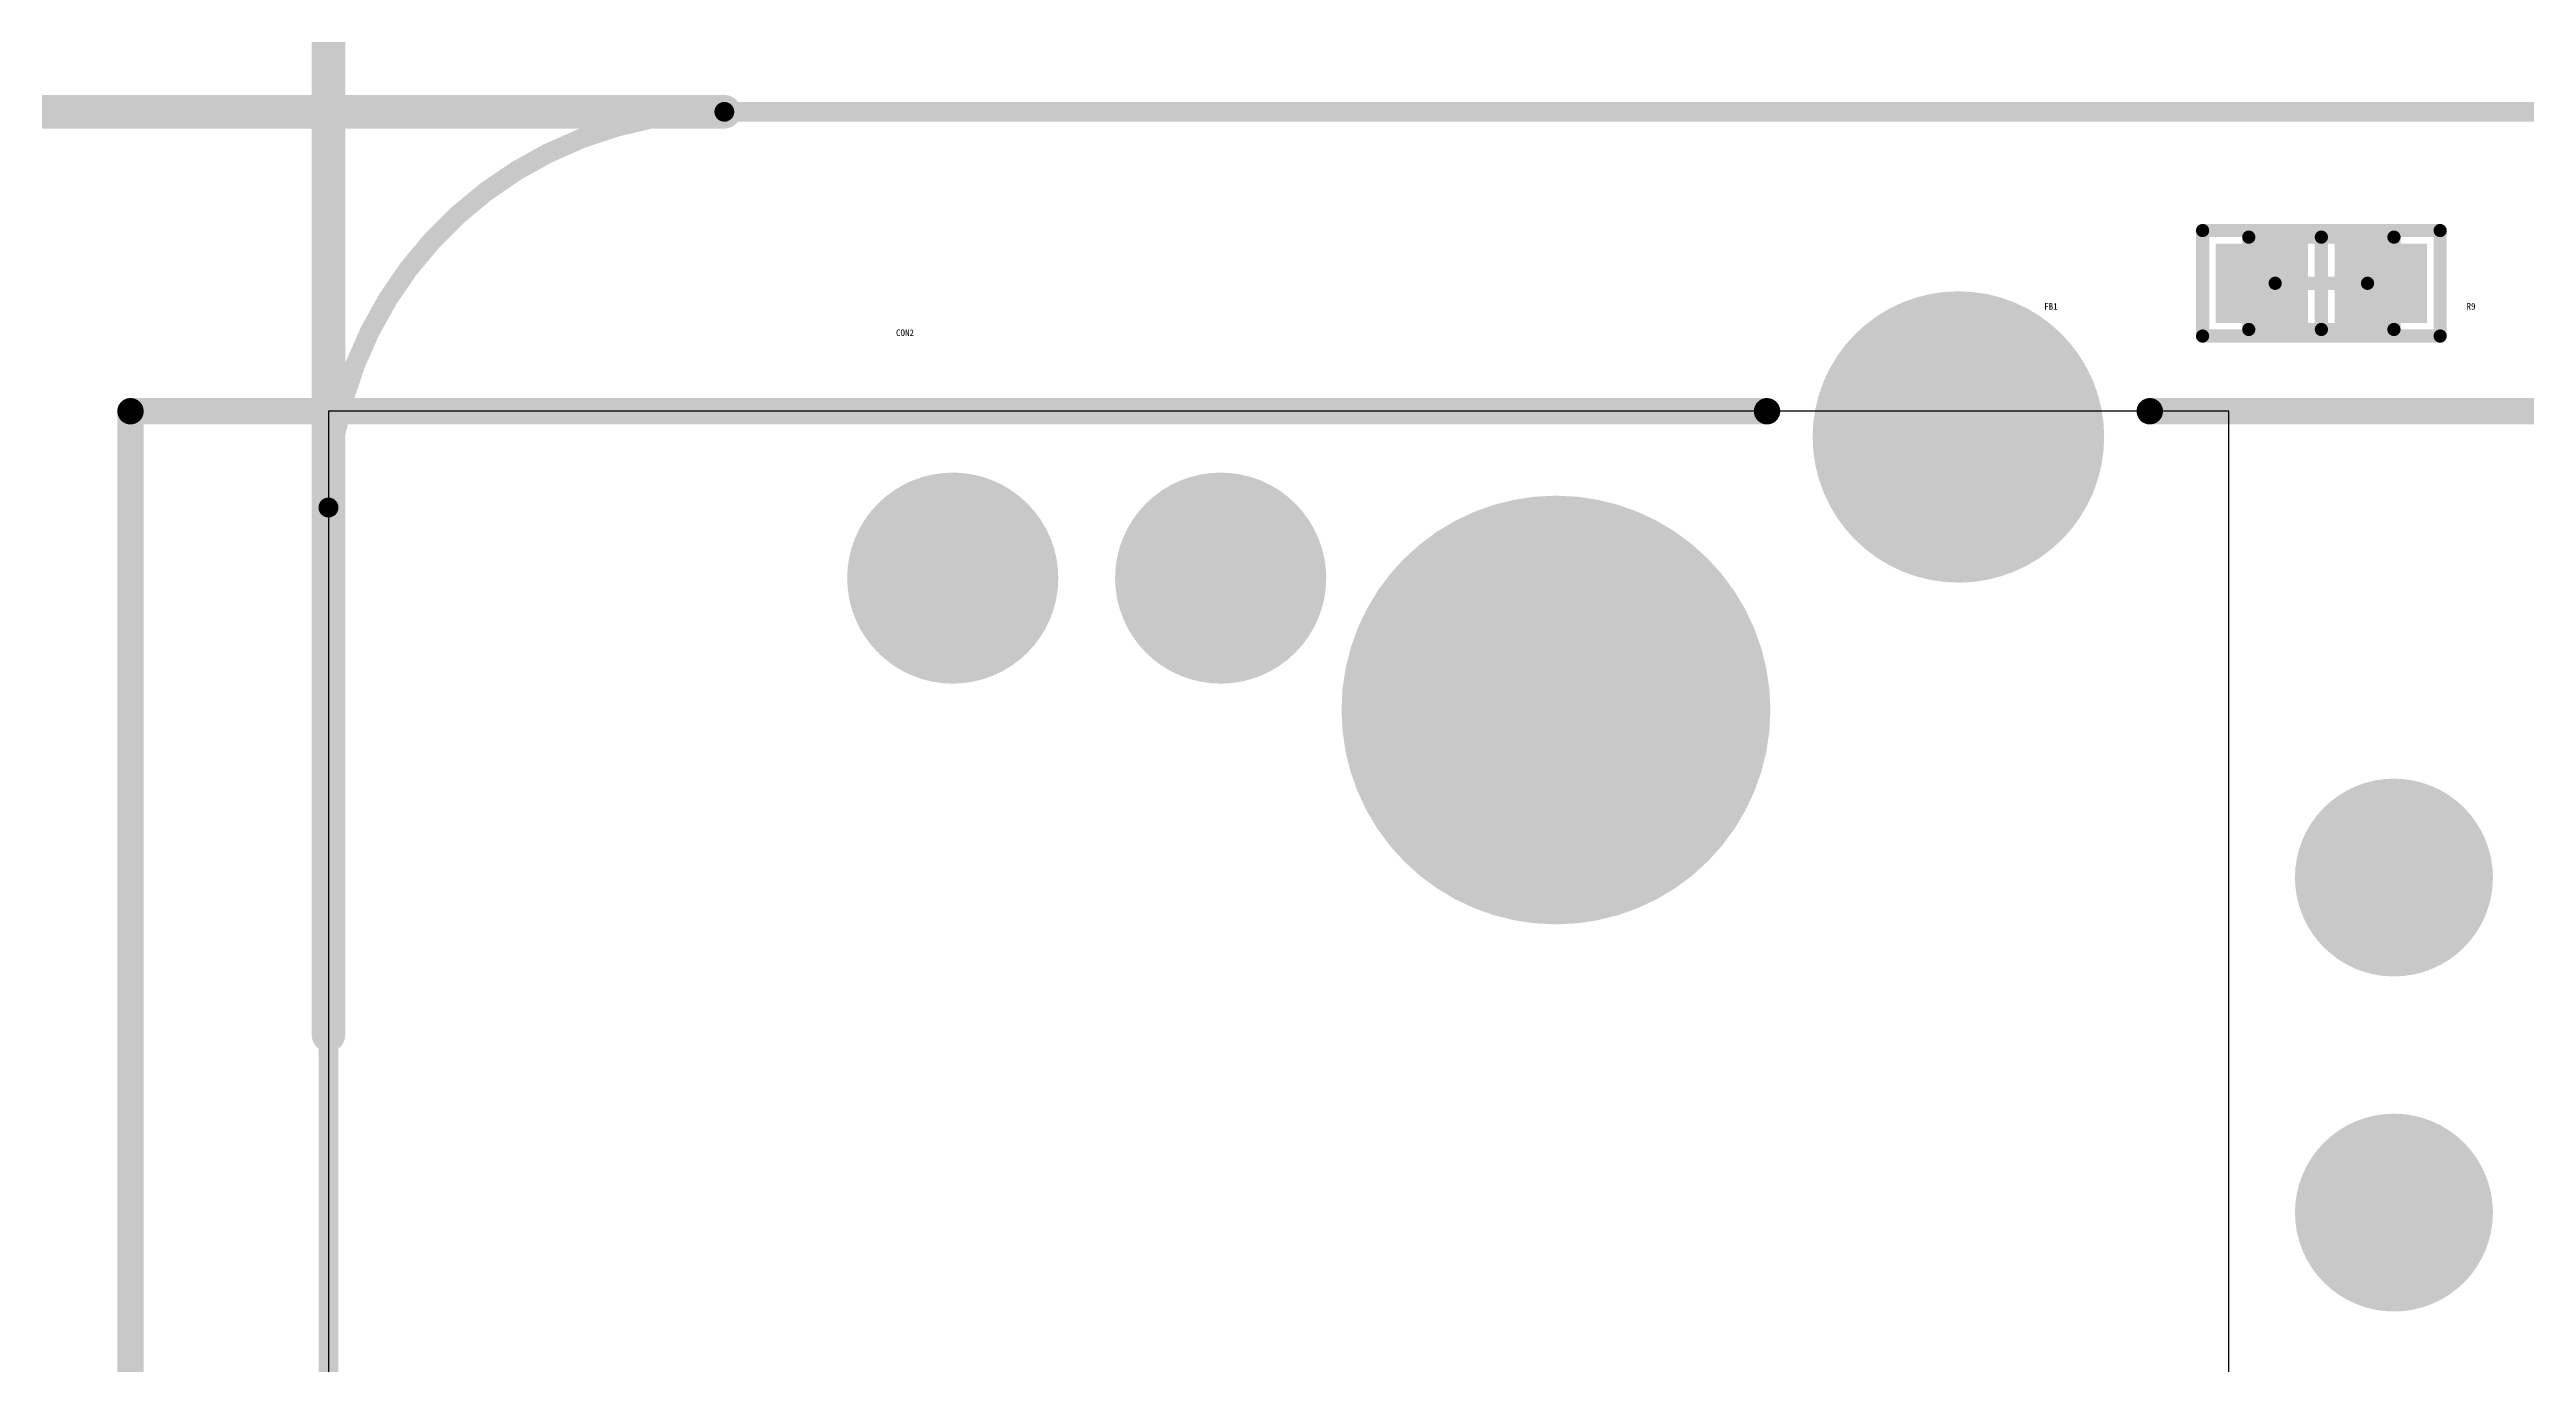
# Model space of a CAD drawing. Header units: millimetres. Extents: x 4 to 123, y 21 to 97.
# Drawn here: x 23.29 to 42.05, y 71.9 to 81.87 of the extents above; entities that cross this region are included whole.
import ezdxf

# ---------------------------------------------------------------- set-up
doc = ezdxf.new("R2010")
doc.units = ezdxf.units.MM
for name, color, linetype in [('KeepOutLayer', 6, 'Continuous'), ('Mechanical13', 56, 'Continuous'), ('Mechanical15', 56, 'Continuous'), ('Mechanical9', 56, 'Continuous'), ('MultiLayer', 9, 'Continuous'), ('TopLayer', 1, 'Continuous'), ('TopOverlay', 2, 'Continuous'), ('TopPaste', 8, 'Continuous')]:
    doc.layers.add(name, color=color, linetype=linetype)

msp = doc.modelspace()

# ---------------------------------------------------------------- linework, layer by layer
at = {"layer": 'KeepOutLayer', "const_width": 0.15}
msp.add_lwpolyline([(25.4, 78.4, -0.414214), (28.4, 81.4)], format="xyb", dxfattribs=at)
for points in [[(28.4, 81.4), (70.4, 81.4)], [(25.4, 28.4), (25.4, 78.4)]]:
    msp.add_lwpolyline(points, dxfattribs=at)
at = {"layer": 'KeepOutLayer', "const_width": 0.075}
for points in [[(28.362, 81.4, 1), (28.437, 81.4, 1)], [(28.362, 81.4, 1), (28.437, 81.4, 1)], [(25.362, 78.4, 1), (25.438, 78.4, 1)], [(25.362, 78.4, 1), (25.438, 78.4, 1)]]:
    msp.add_lwpolyline(points, format="xyb", close=True, dxfattribs=at)
at = {"layer": 'Mechanical13', "const_width": 0.1}
for points in [[(39.95, 80.45), (41.05, 80.45)], [(39.95, 79.75), (39.95, 80.45)], [(41.05, 79.75), (41.05, 80.45)], [(39.95, 79.75), (41.05, 79.75)]]:
    msp.add_lwpolyline(points, dxfattribs=at)
at = {"layer": 'Mechanical13', "const_width": 0.05}
for points in [[(39.925, 80.45, 1), (39.975, 80.45, 1)], [(39.925, 80.45, 1), (39.975, 80.45, 1)], [(41.025, 80.45, 1), (41.075, 80.45, 1)], [(41.025, 80.45, 1), (41.075, 80.45, 1)], [(39.925, 79.75, 1), (39.975, 79.75, 1)], [(39.925, 79.75, 1), (39.975, 79.75, 1)], [(41.025, 79.75, 1), (41.075, 79.75, 1)], [(41.025, 79.75, 1), (41.075, 79.75, 1)]]:
    msp.add_lwpolyline(points, format="xyb", close=True, dxfattribs=at)
at = {"layer": 'Mechanical15', "const_width": 0.1}
for points in [[(39.6, 80.5), (41.4, 80.5)], [(39.6, 79.7), (39.6, 80.5)], [(41.4, 79.7), (41.4, 80.5)], [(40.5, 79.75), (40.5, 80.45)], [(40.15, 80.1), (40.85, 80.1)], [(39.6, 79.7), (41.4, 79.7)]]:
    msp.add_lwpolyline(points, dxfattribs=at)
at = {"layer": 'Mechanical15', "const_width": 0.05}
for points in [[(39.575, 80.5, 1), (39.625, 80.5, 1)], [(39.575, 80.5, 1), (39.625, 80.5, 1)], [(41.375, 80.5, 1), (41.425, 80.5, 1)], [(41.375, 80.5, 1), (41.425, 80.5, 1)], [(40.475, 80.45, 1), (40.525, 80.45, 1)], [(40.125, 80.1, 1), (40.175, 80.1, 1)], [(40.825, 80.1, 1), (40.875, 80.1, 1)], [(40.475, 79.75, 1), (40.525, 79.75, 1)], [(39.575, 79.7, 1), (39.625, 79.7, 1)], [(39.575, 79.7, 1), (39.625, 79.7, 1)], [(41.375, 79.7, 1), (41.425, 79.7, 1)], [(41.375, 79.7, 1), (41.425, 79.7, 1)]]:
    msp.add_lwpolyline(points, format="xyb", close=True, dxfattribs=at)
at = {"layer": 'Mechanical9', "const_width": 0.254}
for points in [[(25.4, 78.729), (25.4, 95.654)], [(25.4, 74.4), (25.4, 85.654)], [(5.146, 81.4), (28.4, 81.4)]]:
    msp.add_lwpolyline(points, dxfattribs=at)
at = {"layer": 'Mechanical9', "const_width": 0.127}
for points in [[(28.337, 81.4, 1), (28.464, 81.4, 1)], [(25.337, 78.729, 1), (25.463, 78.729, 1)], [(25.337, 74.4, 1), (25.463, 74.4, 1)]]:
    msp.add_lwpolyline(points, format="xyb", close=True, dxfattribs=at)
at = {"layer": 'MultiLayer'}
for p, q in [((25.4, 79.13), (25.4, 63.17)), ((39.8, 79.13), (25.4, 79.13)), ((39.8, 63.17), (39.8, 79.13))]:
    msp.add_line(p, q, dxfattribs=at)
for points, const_width in [([(37.198, 78.935, 1), (38.302, 78.935, 1)], 1.105), ([(29.73, 77.865, 1), (30.53, 77.865, 1)], 0.8), ([(31.76, 77.865, 1), (32.56, 77.865, 1)], 0.8), ([(33.888, 76.865, 1), (35.513, 76.865, 1)], 1.625), ([(40.675, 75.595, 1), (41.425, 75.595, 1)], 0.75), ([(40.675, 73.055, 1), (41.425, 73.055, 1)], 0.75)]:
    msp.add_lwpolyline(points, format="xyb", close=True, dxfattribs=dict(at, const_width=const_width))
at = {"layer": 'TopLayer'}
for points, const_width in [([(37.198, 78.935, 1), (38.302, 78.935, 1)], 1.105), ([(29.73, 77.865, 1), (30.53, 77.865, 1)], 0.8), ([(31.76, 77.865, 1), (32.56, 77.865, 1)], 0.8), ([(33.888, 76.865, 1), (35.513, 76.865, 1)], 1.625), ([(40.675, 75.595, 1), (41.425, 75.595, 1)], 0.75), ([(40.675, 73.055, 1), (41.425, 73.055, 1)], 0.75)]:
    msp.add_lwpolyline(points, format="xyb", close=True, dxfattribs=dict(at, const_width=const_width))
for points in [[(40.4, 79.8), (40.4, 80.4), (39.7, 79.8), (39.7, 80.4)], [(41.3, 79.8), (41.3, 80.4), (40.6, 79.8), (40.6, 80.4)]]:
    msp.add_solid(points, dxfattribs=at)
at = {"layer": 'TopOverlay', "const_width": 0.2}
for points in [[(23.9, 79.13), (36.3, 79.13)], [(23.9, 63.17), (23.9, 79.13)], [(39.2, 79.13), (45.5, 79.13)]]:
    msp.add_lwpolyline(points, dxfattribs=at)
at = {"layer": 'TopOverlay', "const_width": 0.1}
for points in [[(23.85, 79.13, 1), (23.95, 79.13, 1)], [(23.85, 79.13, 1), (23.95, 79.13, 1)], [(36.25, 79.13, 1), (36.35, 79.13, 1)], [(39.15, 79.13, 1), (39.25, 79.13, 1)]]:
    msp.add_lwpolyline(points, format="xyb", close=True, dxfattribs=at)
at = {"layer": 'TopPaste'}
for points in [[(40.4, 79.8), (40.4, 80.4), (39.7, 79.8), (39.7, 80.4)], [(41.3, 79.8), (41.3, 80.4), (40.6, 79.8), (40.6, 80.4)]]:
    msp.add_solid(points, dxfattribs=at)

# ---------------------------------------------------------------- texts
at = {"layer": 'TopOverlay'}
for s, p in [('FB1', (38.4, 79.9)), ('R9', (41.6, 79.9)), ('CON2', (29.7, 79.7))]:
    msp.add_text(s, height=0.05, dxfattribs=at).set_placement(p)

doc.saveas('drawing.dxf')
